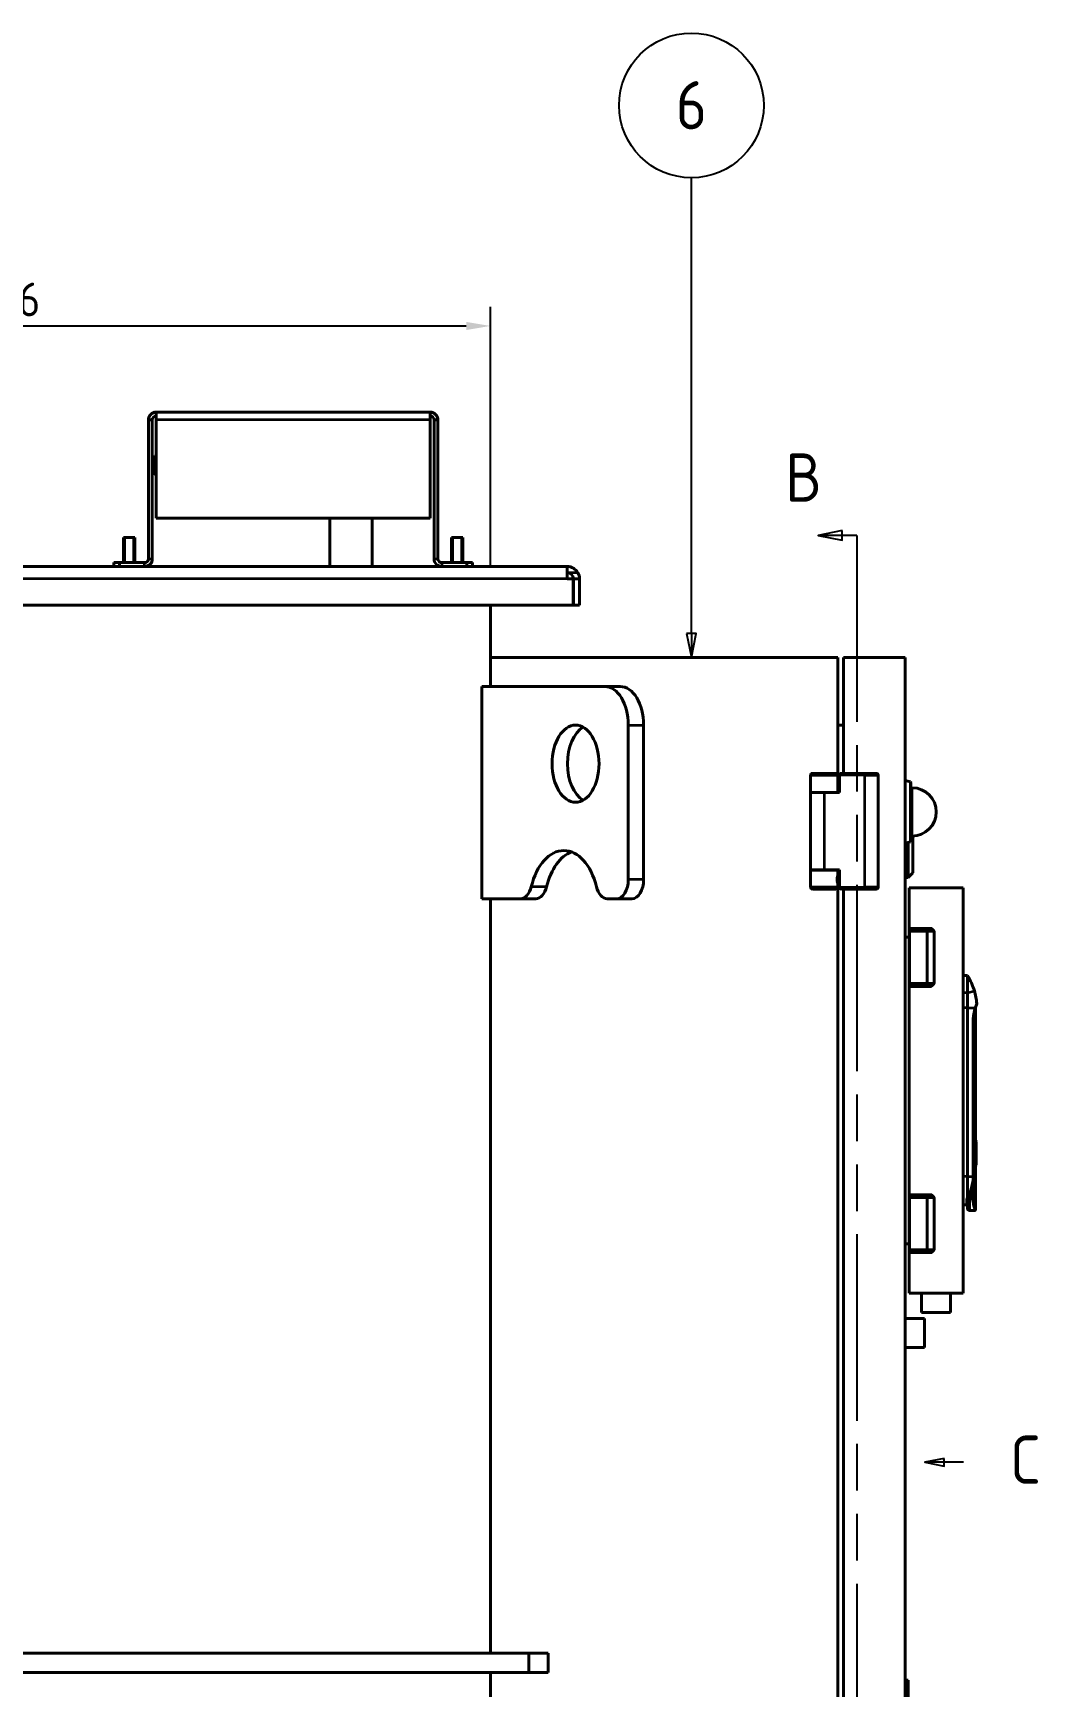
# Model space of a CAD drawing. Header units: millimetres. Extents: x 0 to 5945, y 0 to 4205.
# Drawn here: x 3718 to 4239, y 1780 to 2637 of the extents above; entities that cross this region are included whole.
import ezdxf

# ---------------------------------------------------------------- set-up
doc = ezdxf.new("R2010")
doc.units = ezdxf.units.MM
doc.header["$LTSCALE"] = 5
doc.linetypes.add('CHAIN', pattern=[0.3543, 0.2362, -0.0295, 0.0591, -0.0295])
doc.linetypes.add('DOUBLE_DASH_CHAIN', pattern=[1.2403, 0.6614, -0.0827, 0.1654, -0.0827, 0.1654, -0.0827])
for name, color, linetype, lineweight in [('가시적인 것(ISO)', 3, 'Continuous', 40), ('가시적인 좁은 것(ISO)', 3, 'Continuous', 35), ('기호(ISO)', 5, 'Continuous', 25), ('단면선(ISO)', 7, 'CHAIN', 25), ('치수(ISO)', 2, 'Continuous', 25)]:
    doc.layers.add(name, color=color, linetype=linetype, lineweight=lineweight)
doc.styles.add('부품번호텍스트_PSTEK_POSCO', font='isocp.shx')
doc.styles.add('치수 텍스트_PSTEK_POSCO', font='isocp.shx')
doc.dimstyles.new('치수_PSTEK_POSCO', dxfattribs={"dimscale": 5, "dimtxt": 3.5, "dimasz": 2.5, "dimexe": 2, "dimexo": 2.5, "dimgap": 1, "dimtad": 1, "dimrnd": 1e-08, "dimdsep": 46, "dimtxsty": '치수 텍스트_PSTEK_POSCO', "dimcen": 0.09, "dimdle": 10, "dimclrd": 7, "dimclre": 7, "dimclrt": 2, "dimadec": 1, "dimazin": 2, "dimtfac": 1, "dimtmove": 0, "dimatfit": 3, "dimfxl": 0, "dimtolj": 1, "dimlwd": -1, "dimlwe": -1, "dimarcsym": 0})

# ---------------------------------------------------------------- blocks, each defined once
blk = doc.blocks.new('*D27')
at = {"layer": 'Defpoints', "color": 0, "transparency": 16777216}
for p in [(3955.34, 2485.59), (3529.34, 2348.72), (3955.34, 2348.72)]:
    blk.add_point(p, dxfattribs=at)
at = {"layer": '치수(ISO)', "color": 7, "transparency": 16777216}
for p, q in [((3529.34, 2361.22), (3529.34, 2495.59)), ((3955.34, 2361.22), (3955.34, 2495.59)), ((3541.84, 2485.59), (3942.84, 2485.59))]:
    blk.add_line(p, q, dxfattribs=at)
for points in [[(3541.84, 2487.67), (3541.84, 2483.5), (3529.34, 2485.59)], [(3942.84, 2487.67), (3942.84, 2483.5), (3955.34, 2485.59)]]:
    blk.add_solid(points, dxfattribs=at)
at = {"layer": '치수(ISO)', "color": 2, "transparency": 16777216, "insert": (3688.16, 2499.34), "char_height": 17.5, "attachment_point": 4, "style": '치수 텍스트_PSTEK_POSCO'}
blk.add_mtext('\\A1;426', dxfattribs=at)
blk = doc.blocks.new('2dTransSection0')
at = {"layer": '단면선(ISO)', "linetype": 'Continuous'}
for p, q in [((827.55, 475.91), (825.05, 475.41)), ((827.55, 475.41), (825.05, 475.41)), ((825.05, 475.41), (827.55, 474.91)), ((827.55, 474.91), (827.55, 475.91)), ((829.05, 475.41), (827.55, 475.41)), ((829.05, 475.41), (829.05, 471.54)), ((829.05, 337.76), (829.05, 333.89)), ((827.55, 334.39), (825.05, 333.89)), ((827.55, 333.39), (827.55, 334.39)), ((827.55, 333.89), (825.05, 333.89)), ((825.05, 333.89), (827.55, 333.39)), ((829.05, 333.89), (827.55, 333.89))]:
    blk.add_line(p, q, dxfattribs=at)
at = {"layer": '단면선(ISO)', "linetype": 'DOUBLE_DASH_CHAIN', "ltscale": 5.84134}
blk.add_line((829.05, 475.41), (829.05, 333.89), dxfattribs=at)
at = {"layer": '단면선(ISO)', "linetype": 'Continuous', "flags": 128}
for points in [[(827.55, 475.91), (825.05, 475.41), (827.55, 474.91), (827.55, 475.91)], [(827.55, 334.39), (825.05, 333.89), (827.55, 333.39), (827.55, 334.39)]]:
    blk.add_lwpolyline(points, dxfattribs=at)
at = {"layer": '단면선(ISO)'}
for points in [[(827.55, 475.91), (825.05, 475.41), (827.55, 474.91), (827.55, 475.91)], [(827.55, 334.39), (825.05, 333.89), (827.55, 333.39), (827.55, 334.39)]]:
    blk.add_solid(points, dxfattribs=at)
at = {"layer": '단면선(ISO)', "char_height": 5, "attachment_point": 7, "style": '부품번호텍스트_PSTEK_POSCO'}
for insert in [(821.63, 478.91), (821.63, 325.28)]:
    blk.add_mtext('B', dxfattribs=dict(at, insert=insert))
blk = doc.blocks.new('2dTransSection1')
at = {"layer": '단면선(ISO)', "linetype": 'Continuous'}
for p, q in [((838.11, 379.73), (836.11, 379.33)), ((838.11, 379.33), (836.11, 379.33)), ((836.11, 379.33), (838.11, 378.93)), ((838.11, 378.93), (838.11, 379.73)), ((840.11, 379.33), (838.11, 379.33))]:
    blk.add_line(p, q, dxfattribs=at)
at = {"layer": '단면선(ISO)', "linetype": 'Continuous', "flags": 128}
blk.add_lwpolyline([(838.11, 379.73), (836.11, 379.33), (838.11, 378.93), (838.11, 379.73)], dxfattribs=at)
at = {"layer": '단면선(ISO)'}
blk.add_solid([(838.11, 379.73), (836.11, 379.33), (838.11, 378.93), (838.11, 379.73)], dxfattribs=at)
at = {"layer": '단면선(ISO)', "insert": (844.92, 377.1), "char_height": 5, "attachment_point": 7, "style": '부품번호텍스트_PSTEK_POSCO'}
blk.add_mtext('C', dxfattribs=at)
blk = doc.blocks.new('품번기호12')
at = {"layer": '기호(ISO)', "color": 7}
for p, q in [((811.91, 465.24), (811.91, 512.48)), ((811.41, 465.24), (811.91, 462.74)), ((812.41, 465.24), (811.41, 465.24)), ((811.91, 465.24), (811.91, 462.74)), ((811.91, 462.74), (812.41, 465.24))]:
    blk.add_line(p, q, dxfattribs=at)
at = {"layer": '기호(ISO)', "color": 7, "flags": 128}
blk.add_lwpolyline([(811.41, 465.24), (811.91, 462.74), (812.41, 465.24), (811.41, 465.24)], dxfattribs=at)
at = {"layer": '기호(ISO)'}
blk.add_circle((811.91, 519.98), 7.5, dxfattribs=at)
at = {"layer": '기호(ISO)', "color": 7}
blk.add_solid([(811.41, 465.24), (811.91, 462.74), (812.41, 465.24), (811.41, 465.24)], dxfattribs=at)
at = {"layer": '기호(ISO)', "color": 7, "insert": (811.91, 520), "char_height": 5, "attachment_point": 5, "style": '부품번호텍스트_PSTEK_POSCO'}
blk.add_mtext('6', dxfattribs=at)

msp = doc.modelspace()

# ---------------------------------------------------------------- linework, layer by layer
at = {"layer": '가시적인 것(ISO)'}
for p, q in [((3780.143, 2436.921), (3778.143, 2436.921)), ((3778.143, 2436.921), (3778.143, 2364.921)), ((3780.143, 2364.921), (3780.143, 2436.921)), ((3782.143, 2440.921), (3924.143, 2440.921)), ((3782.143, 2440.921), (3782.143, 2436.921)), ((3782.143, 2385.921), (3782.143, 2436.921)), ((3924.143, 2436.921), (3924.143, 2440.921)), ((3924.143, 2436.921), (3924.143, 2385.921)), ((3928.143, 2436.921), (3926.143, 2436.921)), ((3926.143, 2364.921), (3926.143, 2436.921)), ((3928.143, 2364.921), (3928.143, 2436.921)), ((3924.143, 2385.921), (3782.143, 2385.921)), ((3872.143, 2360.921), (3872.143, 2385.921)), ((3894.143, 2360.921), (3894.143, 2385.921)), ((3771.143, 2375.921), (3765.143, 2375.921)), ((3765.143, 2362.921), (3765.143, 2375.921)), ((3771.143, 2362.921), (3771.143, 2375.921)), ((3941.143, 2375.921), (3935.143, 2375.921)), ((3935.143, 2362.921), (3935.143, 2375.921)), ((3941.143, 2362.921), (3941.143, 2375.921)), ((3489.543, 2360.921), (3995.143, 2360.921)), ((3763.143, 2362.921), (3760.143, 2362.921)), ((3760.143, 2362.921), (3760.143, 2360.921)), ((3763.143, 2360.921), (3763.143, 2362.921)), ((3763.143, 2362.921), (3776.143, 2362.921)), ((3943.143, 2362.921), (3930.143, 2362.921)), ((3946.143, 2362.921), (3943.143, 2362.921)), ((3943.143, 2362.921), (3943.143, 2360.921)), ((3946.143, 2360.921), (3946.143, 2362.921)), ((3995.143, 2357.721), (3995.143, 2360.921)), ((3995.143, 2354.521), (3995.143, 2357.721)), ((3998.243, 2354.521), (3995.143, 2354.521)), ((3998.243, 2354.521), (3998.243, 2340.921)), ((3998.343, 2354.521), (4001.543, 2354.521)), ((3998.343, 2340.921), (3998.343, 2354.521)), ((4001.543, 2354.521), (4001.543, 2340.921)), ((3998.243, 2340.921), (3486.443, 2340.921)), ((3955.343, 2298.721), (3955.343, 2340.921)), ((4001.543, 2340.921), (3998.343, 2340.921)), ((3955.343, 2313.721), (4135.343, 2313.721)), ((4135.343, 2313.721), (4135.343, 2252.721)), ((4138.343, 2313.721), (4170.343, 2313.721)), ((4138.343, 2313.721), (4138.343, 2253.721)), ((4170.343, 1643.721), (4170.343, 2313.721)), ((4014.687, 2298.721), (3950.897, 2298.721)), ((3950.897, 2298.721), (3950.897, 2188.721)), ((4022.63, 2298.721), (4014.687, 2298.721)), ((4026.838, 2198.721), (4026.838, 2278.721)), ((4034.781, 2278.721), (4034.781, 2198.721)), ((4135.343, 2278.721), (4138.343, 2278.721)), ((4121.343, 2243.871), (4121.343, 2252.721)), ((4135.343, 2252.721), (4135.343, 2243.871)), ((4136.343, 2252.721), (4136.343, 2243.721)), ((4149.343, 2253.721), (4137.343, 2253.721)), ((4149.343, 2253.721), (4155.343, 2253.721)), ((4156.343, 2194.721), (4156.343, 2252.721)), ((4173.054, 2249.302), (4170.343, 2249.975)), ((4173.054, 2218.141), (4173.054, 2249.302)), ((4173.343, 2248.921), (4173.054, 2249.302)), ((4173.343, 2218.521), (4173.343, 2248.921)), ((4173.343, 2246.221), (4173.943, 2246.221)), ((4135.343, 2243.871), (4121.343, 2243.871)), ((4121.343, 2243.721), (4121.343, 2243.871)), ((4121.343, 2243.721), (4128.343, 2243.721)), ((4121.343, 2203.721), (4121.343, 2243.721)), ((4136.343, 2243.721), (4128.343, 2243.721)), ((4135.343, 2243.871), (4135.343, 2243.721)), ((4173.343, 2221.221), (4173.943, 2221.221)), ((4174.343, 2221.228), (4174.343, 2202.221)), ((4173.054, 2218.141), (4170.343, 2217.468)), ((4171.843, 2199.721), (4171.843, 2217.84)), ((4173.343, 2218.521), (4173.054, 2218.141)), ((4121.343, 2203.571), (4121.343, 2203.721)), ((4128.343, 2203.721), (4121.343, 2203.721)), ((4121.343, 2203.571), (4135.343, 2203.571)), ((4121.343, 2194.721), (4121.343, 2203.571)), ((4128.343, 2203.721), (4136.343, 2203.721)), ((4135.343, 2203.721), (4135.343, 2203.571)), ((4135.343, 2203.571), (4135.343, 2200.721)), ((4136.343, 2203.721), (4136.343, 2194.721)), ((4135.343, 2200.721), (4135.343, 2196.721)), ((4135.343, 2196.721), (4135.343, 2194.721)), ((4135.343, 2194.721), (4135.343, 1762.721)), ((4170.343, 2199.721), (4171.843, 2199.721)), ((4174.343, 2202.221), (4171.843, 2199.721)), ((3950.897, 2188.721), (3970.896, 2188.721)), ((3955.343, 1797.721), (3955.343, 2188.721)), ((3970.896, 2188.721), (3978.839, 2188.721)), ((4015.951, 2188.721), (4020.762, 2188.721)), ((4020.762, 2188.721), (4028.705, 2188.721)), ((4137.343, 2193.721), (4149.343, 2193.721)), ((4138.343, 2193.721), (4138.343, 1763.721)), ((4155.343, 2193.721), (4149.343, 2193.721)), ((4172.343, 2194.321), (4200.343, 2194.321)), ((4172.343, 2194.321), (4172.343, 2173.121)), ((4200.343, 2194.321), (4200.343, 1984.321)), ((4170.343, 2168.821), (4172.343, 2168.821)), ((4172.343, 2173.121), (4172.343, 2171.738)), ((4172.343, 2171.738), (4172.343, 2144.904)), ((4172.543, 2173.321), (4181.188, 2173.321)), ((4181.188, 2173.321), (4183.76, 2173.321)), ((4185.285, 2171.88), (4183.902, 2173.263)), ((4185.343, 2144.904), (4185.343, 2171.738)), ((4172.343, 2144.904), (4172.343, 2143.521)), ((4172.343, 2143.521), (4172.343, 2035.121)), ((4181.188, 2143.321), (4172.543, 2143.321)), ((4183.76, 2143.321), (4181.188, 2143.321)), ((4185.285, 2144.763), (4183.902, 2143.38)), ((4202.612, 2148.972), (4200.343, 2148.972)), ((4202.612, 2132.186), (4202.612, 2044.832)), ((4206.81, 2132.393), (4206.81, 2062.856)), ((4205.565, 2044.824), (4205.565, 2124.821)), ((4207.051, 2050.671), (4207.051, 2062.971)), ((4206.81, 2050.786), (4206.81, 2028.238)), ((4172.343, 2035.121), (4172.343, 2033.738)), ((4172.343, 2033.738), (4172.343, 2006.904)), ((4172.543, 2035.321), (4181.188, 2035.321)), ((4181.188, 2035.321), (4183.76, 2035.321)), ((4185.285, 2033.88), (4183.902, 2035.263)), ((4185.343, 2006.904), (4185.343, 2033.738)), ((4202.612, 2033.689), (4202.612, 2028.221)), ((4202.112, 2030.119), (4200.343, 2030.119)), ((4203.612, 2027.221), (4206.49, 2027.221)), ((4170.343, 2009.821), (4172.343, 2009.821)), ((4172.343, 2006.904), (4172.343, 2005.521)), ((4185.285, 2006.763), (4183.902, 2005.38)), ((4172.343, 2005.521), (4172.343, 1984.321)), ((4181.188, 2005.321), (4172.543, 2005.321)), ((4183.76, 2005.321), (4181.188, 2005.321)), ((4172.343, 1984.321), (4200.343, 1984.321)), ((4178.843, 1984.321), (4178.843, 1974.321)), ((4193.843, 1984.321), (4193.843, 1974.321)), ((4178.843, 1974.321), (4193.843, 1974.321)), ((4170.343, 1971.221), (4180.343, 1971.221)), ((4180.343, 1956.221), (4180.343, 1971.221)), ((4170.343, 1956.221), (4180.343, 1956.221)), ((3975.343, 1797.721), (3509.343, 1797.721)), ((3985.343, 1797.721), (3975.343, 1797.721)), ((3975.343, 1797.721), (3975.343, 1787.721)), ((3985.343, 1787.721), (3985.343, 1797.721)), ((3975.343, 1787.721), (3509.343, 1787.721)), ((3955.343, 1348.721), (3955.343, 1787.721)), ((3975.343, 1787.721), (3985.343, 1787.721)), ((4171.843, 1783.721), (4170.343, 1783.721)), ((4171.843, 1663.721), (4171.843, 1783.721))]:
    msp.add_line(p, q, dxfattribs=at)
for centre, radius, start, end in [((3782.143, 2436.921), 4, 90, 180), ((3782.143, 2436.921), 2, 90, 180), ((3924.143, 2436.921), 4, 0, 90), ((3924.143, 2436.921), 2, 0, 90), ((3776.143, 2364.921), 4, 270, 0), ((3776.143, 2364.921), 2, 270, 0), ((3930.143, 2364.921), 4, 180, 270), ((3930.143, 2364.921), 2, 180, 270), ((3995.143, 2354.521), 6.4, 30, 90), ((3995.143, 2354.521), 3.2, 0, 90), ((3995.143, 2354.521), 6.4, 0, 30), ((4122.343, 2252.721), 1, 90, 180), ((4134.343, 2252.721), 1, 0, 90), ((4137.343, 2252.721), 1, 90, 180), ((4155.343, 2252.721), 1, 0, 90), ((4173.943, 2233.721), 12.5, 270, 90), ((4122.343, 2194.721), 1, 180, 270), ((4134.343, 2194.721), 1, 270, 0), ((4137.343, 2194.721), 1, 180, 270), ((4155.343, 2194.721), 1, 270, 0), ((4172.543, 2173.121), 0.2, 90, 180), ((4183.76, 2173.121), 0.2, 45, 90), ((4185.143, 2171.738), 0.2, 0, 45), ((4172.543, 2143.521), 0.2, 180, 270), ((4183.76, 2143.521), 0.2, 270, 315), ((4185.143, 2144.904), 0.2, 315, 0), ((4171.58, 2130.297), 36.218, 17.171583, 31.039764), ((4177.693, 2132.186), 29.82, 4.33736, 17.171583), ((4206.551, 2062.971), 0.5, 0, 58.841471), ((4206.551, 2050.671), 0.5, 301.158472, 0), ((4182.65, 2044.941), 22.915, 330.430333, 359.708504), ((4172.543, 2035.121), 0.2, 90, 180), ((4183.76, 2035.121), 0.2, 45, 90), ((4185.143, 2033.738), 0.2, 0, 45), ((4203.612, 2028.221), 1, 180, 270), ((4185.143, 2006.904), 0.2, 315, 0), ((4172.543, 2005.521), 0.2, 180, 270), ((4183.76, 2005.521), 0.2, 270, 315)]:
    msp.add_arc(centre, radius, start, end, dxfattribs=at)
for centre, major_axis, start_param, end_param in [((4014.687, 2278.721), (0, 20), 4.712389, 6.2831853), ((4022.63, 2278.721), (0, 20), 4.712389, 6.2831853), ((4007.442, 2258.721), (0, 20), 0.332978, 2.8086146), ((3993.424, 2183.721), (0, 30), 5.0967858, 7.4695849), ((4001.367, 2183.721), (0, 30), 0.2196683, 1.1863996), ((3970.896, 2198.721), (0, -10), 0, 1.1863996), ((3978.839, 2198.721), (0, -10), 0, 1.1863996), ((4015.951, 2198.721), (0, -10), 5.0967858, 6.2831853), ((4020.762, 2198.721), (0, -10), 0, 1.5707963), ((4028.705, 2198.721), (0, -10), 0, 1.5707963)]:
    msp.add_ellipse(centre, major_axis=major_axis, ratio=0.6075253, start_param=start_param, end_param=end_param, dxfattribs=at)
msp.add_ellipse((3999.499, 2258.721), major_axis=(0, 20), ratio=0.6075253, dxfattribs=at)
for points, knots in [([(3780.143, 2415.82), (3780.393, 2416.406), (3780.733, 2416.97), (3781.446, 2417.872), (3781.777, 2418.226), (3782.143, 2418.561)], [3.41373857, 3.41373857, 3.41373857, 3.41373857, 3.61980101, 3.61980101, 3.76311431, 3.76311431, 3.76311431, 3.76311431]), ([(3782.143, 2408.281), (3781.716, 2408.672), (3781.337, 2409.088), (3780.655, 2410.003), (3780.364, 2410.504), (3780.143, 2411.023)], [2.520071, 2.520071, 2.520071, 2.520071, 2.68716639, 2.68716639, 2.86944674, 2.86944674, 2.86944674, 2.86944674]), ([(3782.143, 2409.712), (3782.056, 2409.813), (3781.972, 2409.916), (3781.326, 2410.75), (3780.95, 2411.528), (3780.58, 2413.142), (3780.604, 2413.981), (3781.073, 2415.608), (3781.511, 2416.398), (3782.143, 2417.131)], [2.6265594, 2.6265594, 2.6265594, 2.6265594, 2.6720076, 2.6720076, 2.9926123, 2.9926123, 3.3282299, 3.3282299, 3.6566259, 3.6566259, 3.6566259, 3.6566259]), ([(4122.343, 2253.721), (4122.355, 2253.721), (4122.373, 2253.721), (4122.431, 2253.721), (4122.435, 2253.721), (4122.439, 2253.721), (4122.443, 2253.721), (4122.505, 2253.721), (4122.595, 2253.721), (4122.712, 2253.721), (4122.729, 2253.721), (4122.746, 2253.721), (4122.765, 2253.721), (4122.876, 2253.721), (4123.009, 2253.721), (4123.162, 2253.721), (4123.213, 2253.721), (4123.265, 2253.721), (4123.321, 2253.721), (4123.548, 2253.721), (4123.808, 2253.721), (4124.101, 2253.721), (4124.357, 2253.721), (4124.634, 2253.721), (4124.931, 2253.721), (4124.974, 2253.721), (4125.018, 2253.721), (4125.06, 2253.721), (4125.357, 2253.721), (4125.668, 2253.721), (4125.994, 2253.721), (4126.041, 2253.721), (4126.09, 2253.721), (4126.135, 2253.721), (4126.474, 2253.721), (4126.822, 2253.721), (4127.18, 2253.721), (4127.204, 2253.721), (4127.229, 2253.721), (4127.251, 2253.721), (4127.612, 2253.721), (4127.977, 2253.721), (4128.343, 2253.721)], [0, 0, 0, 0, 0.05859375, 0.05859375, 0.05859375, 0.0625, 0.0625, 0.0625, 0.1171875, 0.1171875, 0.1171875, 0.125, 0.125, 0.125, 0.171875, 0.171875, 0.171875, 0.1875, 0.1875, 0.1875, 0.25, 0.25, 0.25, 0.3046875, 0.3046875, 0.3046875, 0.3125, 0.3125, 0.3125, 0.3671875, 0.3671875, 0.3671875, 0.375, 0.375, 0.375, 0.43359375, 0.43359375, 0.43359375, 0.4375, 0.4375, 0.4375, 0.5, 0.5, 0.5, 0.5]), ([(4128.343, 2253.721), (4128.687, 2253.721), (4129.028, 2253.721), (4129.367, 2253.721), (4129.39, 2253.721), (4129.411, 2253.721), (4129.435, 2253.721), (4129.77, 2253.721), (4130.096, 2253.721), (4130.416, 2253.721), (4130.461, 2253.721), (4130.505, 2253.721), (4130.552, 2253.721), (4130.834, 2253.721), (4131.107, 2253.721), (4131.368, 2253.721), (4131.455, 2253.721), (4131.54, 2253.721), (4131.627, 2253.721), (4131.973, 2253.721), (4132.293, 2253.721), (4132.586, 2253.721), (4132.842, 2253.721), (4133.073, 2253.721), (4133.279, 2253.721), (4133.308, 2253.721), (4133.338, 2253.721), (4133.365, 2253.721), (4133.559, 2253.721), (4133.726, 2253.721), (4133.864, 2253.721), (4133.884, 2253.721), (4133.904, 2253.721), (4133.922, 2253.721), (4134.056, 2253.721), (4134.159, 2253.721), (4134.229, 2253.721), (4134.234, 2253.721), (4134.239, 2253.721), (4134.243, 2253.721), (4134.31, 2253.721), (4134.33, 2253.721), (4134.343, 2253.721)], [0.5, 0.5, 0.5, 0.5, 0.55859375, 0.55859375, 0.55859375, 0.5625, 0.5625, 0.5625, 0.6171875, 0.6171875, 0.6171875, 0.625, 0.625, 0.625, 0.671875, 0.671875, 0.671875, 0.6875, 0.6875, 0.6875, 0.75, 0.75, 0.75, 0.8046875, 0.8046875, 0.8046875, 0.8125, 0.8125, 0.8125, 0.8671875, 0.8671875, 0.8671875, 0.875, 0.875, 0.875, 0.93359375, 0.93359375, 0.93359375, 0.9375, 0.9375, 0.9375, 1, 1, 1, 1]), ([(4135.343, 2196.721), (4135.337, 2196.742), (4135.328, 2196.772), (4135.274, 2196.977), (4135.235, 2197.13), (4135.162, 2197.484), (4135.123, 2197.708), (4135.067, 2198.2), (4135.051, 2198.469), (4135.051, 2198.974), (4135.067, 2199.242), (4135.123, 2199.735), (4135.162, 2199.959), (4135.235, 2200.312), (4135.274, 2200.466), (4135.328, 2200.67), (4135.337, 2200.701), (4135.343, 2200.721)], [-0.90954053, -0.90954053, -0.90954053, -0.90954053, -0.8337547, -0.8337547, -0.75796886, -0.75796886, -0.68216461, -0.68216461, -0.60636035, -0.60636035, -0.5305561, -0.5305561, -0.45475184, -0.45475184, -0.37896601, -0.37896601, -0.30318018, -0.30318018, -0.30318018, -0.30318018]), ([(4134.343, 2193.721), (4134.331, 2193.721), (4134.314, 2193.721), (4134.255, 2193.721), (4134.251, 2193.721), (4134.248, 2193.721), (4134.243, 2193.721), (4134.181, 2193.721), (4134.092, 2193.721), (4133.974, 2193.721), (4133.957, 2193.721), (4133.941, 2193.721), (4133.922, 2193.721), (4133.81, 2193.721), (4133.678, 2193.721), (4133.525, 2193.721), (4133.474, 2193.721), (4133.422, 2193.721), (4133.365, 2193.721), (4133.139, 2193.721), (4132.879, 2193.721), (4132.586, 2193.721), (4132.33, 2193.721), (4132.053, 2193.721), (4131.755, 2193.721), (4131.713, 2193.721), (4131.669, 2193.721), (4131.627, 2193.721), (4131.33, 2193.721), (4131.018, 2193.721), (4130.692, 2193.721), (4130.646, 2193.721), (4130.597, 2193.721), (4130.552, 2193.721), (4130.213, 2193.721), (4129.865, 2193.721), (4129.507, 2193.721), (4129.483, 2193.721), (4129.458, 2193.721), (4129.435, 2193.721), (4129.075, 2193.721), (4128.71, 2193.721), (4128.343, 2193.721), (4128, 2193.721), (4127.658, 2193.721), (4127.319, 2193.721), (4127.297, 2193.721), (4127.275, 2193.721), (4127.251, 2193.721), (4126.917, 2193.721), (4126.59, 2193.721), (4126.271, 2193.721), (4126.225, 2193.721), (4126.182, 2193.721), (4126.135, 2193.721), (4125.852, 2193.721), (4125.58, 2193.721), (4125.318, 2193.721), (4125.231, 2193.721), (4125.147, 2193.721), (4125.06, 2193.721), (4124.714, 2193.721), (4124.393, 2193.721), (4124.101, 2193.721), (4123.845, 2193.721), (4123.614, 2193.721), (4123.408, 2193.721), (4123.379, 2193.721), (4123.349, 2193.721), (4123.321, 2193.721), (4123.127, 2193.721), (4122.961, 2193.721), (4122.822, 2193.721), (4122.802, 2193.721), (4122.782, 2193.721), (4122.765, 2193.721), (4122.63, 2193.721), (4122.528, 2193.721), (4122.457, 2193.721), (4122.452, 2193.721), (4122.448, 2193.721), (4122.443, 2193.721), (4122.377, 2193.721), (4122.357, 2193.721), (4122.343, 2193.721)], [0, 0, 0, 0, 0.0585937, 0.0585937, 0.0585937, 0.0625, 0.0625, 0.0625, 0.1171875, 0.1171875, 0.1171875, 0.125, 0.125, 0.125, 0.171875, 0.171875, 0.171875, 0.1875, 0.1875, 0.1875, 0.25, 0.25, 0.25, 0.3046875, 0.3046875, 0.3046875, 0.3125, 0.3125, 0.3125, 0.3671875, 0.3671875, 0.3671875, 0.375, 0.375, 0.375, 0.4335937, 0.4335937, 0.4335937, 0.4375, 0.4375, 0.4375, 0.5, 0.5, 0.5, 0.5585937, 0.5585937, 0.5585937, 0.5625, 0.5625, 0.5625, 0.6171875, 0.6171875, 0.6171875, 0.625, 0.625, 0.625, 0.671875, 0.671875, 0.671875, 0.6875, 0.6875, 0.6875, 0.75, 0.75, 0.75, 0.8046875, 0.8046875, 0.8046875, 0.8125, 0.8125, 0.8125, 0.8671875, 0.8671875, 0.8671875, 0.875, 0.875, 0.875, 0.9335937, 0.9335937, 0.9335937, 0.9375, 0.9375, 0.9375, 1, 1, 1, 1]), ([(4202.612, 2139.886), (4202.612, 2140.971), (4202.612, 2142.01), (4202.612, 2143.951), (4202.612, 2144.849), (4202.612, 2146.047), (4202.612, 2146.421), (4202.612, 2147.282), (4202.612, 2147.732), (4202.612, 2148.29), (4202.612, 2148.456), (4202.612, 2148.746), (4202.612, 2148.87), (4202.612, 2148.972)], [-1.4373876, -1.4373876, -1.4373876, -1.4373876, -1.077998, -1.077998, -0.718291, -0.718291, -0.538642, -0.538642, -0.2691978, -0.2691978, -0.1345178, -0.1345178, -0.000001, -0.000001, -0.000001, -0.000001]), ([(4202.612, 2132.186), (4202.612, 2133.509), (4202.612, 2134.833), (4202.612, 2136.774), (4202.612, 2137.414), (4202.612, 2138.669), (4202.612, 2139.286), (4202.612, 2139.886)], [-0.79418282, -0.79418282, -0.79418282, -0.79418282, -0.39706048, -0.39706048, -0.1985164, -0.1985164, -0.000001, -0.000001, -0.000001, -0.000001]), ([(4206.718, 2132.097), (4206.487, 2131.349), (4206.243, 2130.454), (4205.85, 2128.526), (4205.696, 2127.471), (4205.584, 2125.876), (4205.565, 2125.348), (4205.565, 2124.821)], [0, 0, 0, 0, 0.33902084, 0.33902084, 0.66693251, 0.66693251, 0.82490512, 0.82490512, 0.82490512, 0.82490512]), ([(4207.416, 2134.333), (4207.319, 2134.024), (4207.17, 2133.553), (4206.903, 2132.695), (4206.814, 2132.407), (4206.718, 2132.097)], [0, 0, 0, 0, 0.31569786, 0.31569786, 0.45511788, 0.45511788, 0.45511788, 0.45511788]), ([(4206.81, 2050.786), (4206.731, 2051.117), (4206.632, 2051.557), (4206.425, 2052.645), (4206.302, 2053.402), (4206.128, 2055.063), (4206.079, 2055.969), (4206.079, 2056.821), (4206.079, 2057.673), (4206.128, 2058.579), (4206.302, 2060.241), (4206.425, 2060.997), (4206.632, 2062.085), (4206.731, 2062.526), (4206.81, 2062.856)], [-0.7215184, -0.7215184, -0.7215184, -0.7215184, -0.5112141, -0.5112141, -0.255607, -0.255607, 0, 0, 0, 0.255607, 0.255607, 0.5112141, 0.5112141, 0.7215184, 0.7215184, 0.7215184, 0.7215184]), ([(4202.612, 2033.742), (4202.612, 2034.442), (4202.612, 2035.221), (4202.612, 2036.91), (4202.612, 2037.815), (4202.612, 2039.719), (4202.612, 2040.712), (4202.612, 2042.24), (4202.612, 2042.755), (4202.612, 2043.79), (4202.612, 2044.311), (4202.612, 2044.832)], [-1.2522093, -1.2522093, -1.2522093, -1.2522093, -0.9389682, -0.9389682, -0.6257615, -0.6257615, -0.3126285, -0.3126285, -0.1562493, -0.1562493, -0.000001, -0.000001, -0.000001, -0.000001]), ([(4202.112, 2033.374), (4202.164, 2033.377), (4202.218, 2033.388), (4202.299, 2033.415), (4202.326, 2033.425), (4202.389, 2033.455), (4202.425, 2033.477), (4202.505, 2033.535), (4202.545, 2033.576), (4202.599, 2033.661), (4202.612, 2033.703), (4202.612, 2033.742)], [-0.070781201, -0.070781201, -0.070781201, -0.070781201, -0.055461964, -0.055461964, -0.047642977, -0.047642977, -0.035476886, -0.035476886, -0.017217394, -0.017217394, -0.000001042, -0.000001042, -0.000001042, -0.000001042]), ([(4202.612, 2033.689), (4202.612, 2033.639), (4202.612, 2033.588), (4202.612, 2033.537), (4202.612, 2033.415), (4202.612, 2033.291), (4202.612, 2033.167), (4202.612, 2033.111), (4202.612, 2033.056), (4202.612, 2033), (4202.612, 2032.868), (4202.612, 2032.735), (4202.612, 2032.603), (4202.612, 2032.556), (4202.612, 2032.508), (4202.612, 2032.461), (4202.612, 2032.323), (4202.612, 2032.186), (4202.612, 2032.055), (4202.612, 2032.017), (4202.612, 2031.98), (4202.612, 2031.943), (4202.612, 2031.808), (4202.612, 2031.678), (4202.612, 2031.558), (4202.612, 2031.532), (4202.612, 2031.506), (4202.612, 2031.481), (4202.612, 2031.359), (4202.612, 2031.248), (4202.612, 2031.151), (4202.612, 2031.136), (4202.612, 2031.121), (4202.612, 2031.106), (4202.612, 2031.008), (4202.612, 2030.926), (4202.612, 2030.852), (4202.612, 2030.844), (4202.612, 2030.836), (4202.612, 2030.829), (4202.612, 2030.753), (4202.612, 2030.686), (4202.612, 2030.628), (4202.612, 2030.625), (4202.612, 2030.622), (4202.612, 2030.619)], [0.08900317, 0.08900317, 0.08900317, 0.08900317, 0.125, 0.125, 0.125, 0.21129754, 0.21129754, 0.21129754, 0.25, 0.25, 0.25, 0.34170925, 0.34170925, 0.34170925, 0.375, 0.375, 0.375, 0.47218067, 0.47218067, 0.47218067, 0.5, 0.5, 0.5, 0.60265235, 0.60265235, 0.60265235, 0.625, 0.625, 0.625, 0.7329148, 0.7329148, 0.7329148, 0.75, 0.75, 0.75, 0.86308164, 0.86308164, 0.86308164, 0.875, 0.875, 0.875, 0.99312972, 0.99312972, 0.99312972, 1, 1, 1, 1]), ([(4202.112, 2030.119), (4202.177, 2030.119), (4202.242, 2030.131), (4202.302, 2030.156), (4202.363, 2030.181), (4202.419, 2030.218), (4202.465, 2030.264), (4202.512, 2030.311), (4202.549, 2030.367), (4202.574, 2030.427), (4202.599, 2030.488), (4202.612, 2030.553), (4202.612, 2030.619)], [0, 0, 0, 0, 0.25, 0.25, 0.25, 0.5, 0.5, 0.5, 0.75, 0.75, 0.75, 1, 1, 1, 1]), ([(4206.81, 2027.337), (4206.797, 2027.327), (4206.784, 2027.317), (4206.731, 2027.281), (4206.686, 2027.259), (4206.591, 2027.229), (4206.54, 2027.221), (4206.49, 2027.221)], [0, 0, 0, 0, 0.004836018, 0.004836018, 0.019485126, 0.019485126, 0.034616176, 0.034616176, 0.034616176, 0.034616176]), ([(4206.81, 2027.337), (4206.81, 2027.338), (4206.81, 2027.338), (4206.81, 2027.344), (4206.81, 2027.355), (4206.81, 2027.369), (4206.81, 2027.388), (4206.81, 2027.411), (4206.81, 2027.438), (4206.81, 2027.468), (4206.81, 2027.501), (4206.81, 2027.537), (4206.81, 2027.576), (4206.81, 2027.617), (4206.81, 2027.659), (4206.81, 2027.703), (4206.81, 2027.747), (4206.81, 2027.791), (4206.81, 2027.835), (4206.81, 2027.878), (4206.81, 2027.92), (4206.81, 2027.961), (4206.81, 2028), (4206.81, 2028.038), (4206.81, 2028.076), (4206.81, 2028.113), (4206.81, 2028.15), (4206.81, 2028.192), (4206.81, 2028.223), (4206.81, 2028.238)], [0.5017583, 0.5017583, 0.5017583, 0.5017583, 0.51851852, 0.53703704, 0.55555556, 0.57407407, 0.59259259, 0.61111111, 0.62962963, 0.64814815, 0.66666667, 0.68518519, 0.7037037, 0.72222222, 0.74074074, 0.75925926, 0.77777778, 0.7962963, 0.81481481, 0.83333333, 0.85185185, 0.87037037, 0.88888889, 0.90740741, 0.92592593, 0.94444444, 0.96296296, 0.98148148, 1, 1, 1, 1])]:
    msp.add_open_spline(points, degree=3, knots=knots, dxfattribs=at)
for points in [[(4207.428, 2134.441), (4207.431, 2134.406), (4207.427, 2134.369), (4207.416, 2134.333)], [(4206.49, 2027.221), (4206.49, 2027.221), (4206.49, 2027.221), (4206.49, 2027.221)]]:
    msp.add_open_spline(points, degree=3, dxfattribs=at)
at = {"layer": '가시적인 좁은 것(ISO)'}
for p, q in [((3924.143, 2436.921), (3782.143, 2436.921)), ((3765.742, 2375.921), (3765.742, 2362.921)), ((3765.742, 2375.921), (3765.742, 2362.921)), ((3770.544, 2362.921), (3770.544, 2375.921)), ((3770.544, 2362.921), (3770.544, 2375.921)), ((3935.742, 2375.921), (3935.742, 2362.921)), ((3935.742, 2375.921), (3935.742, 2362.921)), ((3940.544, 2362.921), (3940.544, 2375.921)), ((3940.544, 2362.921), (3940.544, 2375.921)), ((3776.143, 2360.921), (3776.143, 2362.921)), ((3778.143, 2364.921), (3780.143, 2364.921)), ((3926.143, 2364.921), (3928.143, 2364.921)), ((3930.143, 2362.921), (3930.143, 2360.921)), ((4000.686, 2357.721), (3995.143, 2357.721)), ((3995.143, 2354.521), (3489.543, 2354.521)), ((4026.838, 2278.721), (4034.781, 2278.721)), ((4121.343, 2252.721), (4135.343, 2252.721)), ((4149.343, 2252.721), (4136.343, 2252.721)), ((4149.343, 2253.721), (4149.343, 2252.721)), ((4149.343, 2252.721), (4156.343, 2252.721)), ((4149.343, 2194.721), (4149.343, 2252.721)), ((4173.943, 2221.221), (4173.943, 2246.221)), ((4128.343, 2243.721), (4128.343, 2203.721)), ((3984.471, 2194.971), (3976.528, 2194.971)), ((4034.781, 2198.721), (4026.838, 2198.721)), ((4135.343, 2194.721), (4121.343, 2194.721)), ((4136.343, 2194.721), (4149.343, 2194.721)), ((4149.343, 2194.721), (4149.343, 2193.721)), ((4156.343, 2194.721), (4149.343, 2194.721)), ((4172.343, 2171.738), (4172.543, 2171.738)), ((4172.543, 2173.321), (4172.543, 2173.263)), ((4172.543, 2173.263), (4172.543, 2171.88)), ((4172.543, 2173.263), (4181.188, 2173.263)), ((4181.76, 2171.88), (4172.543, 2171.88)), ((4172.543, 2171.738), (4172.543, 2171.88)), ((4172.543, 2171.738), (4172.543, 2144.904)), ((4181.76, 2171.738), (4172.543, 2171.738)), ((4181.188, 2173.263), (4181.188, 2173.321)), ((4181.76, 2171.88), (4181.188, 2173.263)), ((4181.86, 2171.88), (4181.288, 2173.263)), ((4181.288, 2173.263), (4183.86, 2173.263)), ((4181.76, 2171.88), (4181.76, 2171.738)), ((4181.76, 2144.904), (4181.76, 2171.738)), ((4181.76, 2171.738), (4181.902, 2171.738)), ((4185.243, 2171.88), (4181.86, 2171.88)), ((4185.285, 2171.738), (4181.902, 2171.738)), ((4181.902, 2144.904), (4181.902, 2171.738)), ((4185.243, 2171.88), (4183.86, 2173.263)), ((4185.285, 2171.738), (4185.343, 2171.738)), ((4185.285, 2144.904), (4185.285, 2171.738)), ((4172.343, 2144.904), (4172.543, 2144.904)), ((4172.543, 2144.763), (4172.543, 2144.904)), ((4172.543, 2144.904), (4181.76, 2144.904)), ((4172.543, 2144.763), (4172.543, 2143.38)), ((4172.543, 2144.763), (4181.76, 2144.763)), ((4172.543, 2143.321), (4172.543, 2143.38)), ((4181.188, 2143.38), (4172.543, 2143.38)), ((4181.76, 2144.763), (4181.188, 2143.38)), ((4181.188, 2143.321), (4181.188, 2143.38)), ((4181.86, 2144.763), (4181.288, 2143.38)), ((4183.86, 2143.38), (4181.288, 2143.38)), ((4181.76, 2144.904), (4181.76, 2144.763)), ((4181.902, 2144.904), (4181.76, 2144.904)), ((4181.86, 2144.763), (4185.243, 2144.763)), ((4181.902, 2144.904), (4185.285, 2144.904)), ((4185.243, 2144.763), (4183.86, 2143.38)), ((4185.343, 2144.904), (4185.285, 2144.904)), ((4202.612, 2139.886), (4200.343, 2139.886)), ((4202.612, 2139.886), (4206.184, 2140.99)), ((4202.612, 2132.186), (4200.343, 2132.186)), ((4202.612, 2132.186), (4206.72, 2132.186)), ((4205.539, 2044.824), (4205.539, 2124.821)), ((4205.565, 2124.821), (4205.539, 2124.821)), ((4206.551, 2051.984), (4206.551, 2061.659)), ((4202.612, 2044.832), (4200.343, 2044.832)), ((4205.375, 2041.996), (4205.375, 2036.471)), ((4205.565, 2044.824), (4205.539, 2044.824)), ((4172.343, 2033.738), (4172.543, 2033.738)), ((4172.543, 2035.321), (4172.543, 2035.263)), ((4172.543, 2035.263), (4172.543, 2033.88)), ((4172.543, 2035.263), (4181.188, 2035.263)), ((4181.76, 2033.88), (4172.543, 2033.88)), ((4172.543, 2033.738), (4172.543, 2033.88)), ((4172.543, 2033.738), (4172.543, 2006.904)), ((4181.76, 2033.738), (4172.543, 2033.738)), ((4181.188, 2035.263), (4181.188, 2035.321)), ((4181.76, 2033.88), (4181.188, 2035.263)), ((4181.86, 2033.88), (4181.288, 2035.263)), ((4181.288, 2035.263), (4183.86, 2035.263)), ((4181.76, 2033.88), (4181.76, 2033.738)), ((4181.76, 2006.904), (4181.76, 2033.738)), ((4181.76, 2033.738), (4181.902, 2033.738)), ((4185.243, 2033.88), (4181.86, 2033.88)), ((4185.285, 2033.738), (4181.902, 2033.738)), ((4181.902, 2006.904), (4181.902, 2033.738)), ((4185.243, 2033.88), (4183.86, 2035.263)), ((4185.285, 2033.738), (4185.343, 2033.738)), ((4185.285, 2006.904), (4185.285, 2033.738)), ((4203.612, 2035.685), (4203.612, 2027.221)), ((4204.907, 2036.471), (4203.942, 2036.471)), ((4204.907, 2039.488), (4204.907, 2036.471)), ((4204.907, 2036.471), (4205.375, 2036.471)), ((4172.343, 2006.904), (4172.543, 2006.904)), ((4172.543, 2006.763), (4172.543, 2006.904)), ((4172.543, 2006.904), (4181.76, 2006.904)), ((4172.543, 2006.763), (4172.543, 2005.38)), ((4172.543, 2006.763), (4181.76, 2006.763)), ((4181.76, 2006.763), (4181.188, 2005.38)), ((4181.86, 2006.763), (4181.288, 2005.38)), ((4181.76, 2006.904), (4181.76, 2006.763)), ((4181.902, 2006.904), (4181.76, 2006.904)), ((4181.86, 2006.763), (4185.243, 2006.763)), ((4181.902, 2006.904), (4185.285, 2006.904)), ((4185.243, 2006.763), (4183.86, 2005.38)), ((4185.343, 2006.904), (4185.285, 2006.904)), ((4172.543, 2005.321), (4172.543, 2005.38)), ((4181.188, 2005.38), (4172.543, 2005.38)), ((4181.188, 2005.321), (4181.188, 2005.38)), ((4183.86, 2005.38), (4181.288, 2005.38))]:
    msp.add_line(p, q, dxfattribs=at)
msp.add_arc((4182.65, 2044.941), 22.89, 330.707219, 359.708176, dxfattribs=at)
for centre, major_axis, ratio, start_param, end_param in [((4172.543, 2173.121), (-0.2, 0), 0.7071068, 4.712389, 6.2831853), ((4172.543, 2171.738), (-0.2, 0), 0.7071068, 4.712389, 6.2831853), ((4181.188, 2173.121), (0, 0.2), 0.7071068, 5.4977871, 6.2831853), ((4181.188, 2173.121), (0.185, 0.077), 0.6785983, 0.7487537, 1.2967821), ((4181.76, 2171.738), (0.185, 0.077), 0.6785983, 0.7487537, 1.2967821), ((4181.76, 2171.738), (0, -0.2), 0.7071068, 1.5707963, 2.3561945), ((4183.76, 2173.121), (0, 0.2), 0.7071068, 5.4977871, 6.2831853), ((4183.76, 2173.121), (0.141, 0.141), 0.2810846, 0, 0.5480284), ((4185.143, 2171.738), (0.141, 0.141), 0.2810846, 0, 0.5480284), ((4185.143, 2171.738), (0, 0.2), 0.7071068, 4.712389, 5.4977871), ((4172.543, 2144.904), (-0.2, 0), 0.7071068, 0, 1.5707963), ((4172.543, 2143.521), (-0.2, 0), 0.7071068, 0, 1.5707963), ((4181.188, 2143.521), (0, -0.2), 0.7071068, 0, 0.7853982), ((4181.188, 2143.521), (-0.185, 0.077), 0.6785983, 1.8448105, 2.3928389), ((4181.76, 2144.904), (-0.185, 0.077), 0.6785983, 1.8448105, 2.3928389), ((4181.76, 2144.904), (0, -0.2), 0.7071068, 0.7853982, 1.5707963), ((4183.76, 2143.521), (0, -0.2), 0.7071068, 0, 0.7853982), ((4183.76, 2143.521), (0.141, -0.141), 0.2810846, 5.7351569, 6.2831853), ((4185.143, 2144.904), (0, 0.2), 0.7071068, 3.9269908, 4.712389), ((4185.143, 2144.904), (0.141, -0.141), 0.2810846, 5.7351569, 6.2831853), ((4206.431, 2132.186), (0.287, -0.089), 0.7171197, 6.2831852, 6.690124), ((4182.603, 2044.894), (-25.09, 0.075), 0.0001987, 2.4939285, 2.7241736), ((4172.543, 2035.121), (-0.2, 0), 0.7071068, 4.712389, 6.2831853), ((4172.543, 2033.738), (-0.2, 0), 0.7071068, 4.712389, 6.2831853), ((4181.188, 2035.121), (0, 0.2), 0.7071068, 5.4977871, 6.2831853), ((4181.188, 2035.121), (0.185, 0.077), 0.6785983, 0.7487537, 1.2967821), ((4181.76, 2033.738), (0.185, 0.077), 0.6785983, 0.7487537, 1.2967821), ((4181.76, 2033.738), (0, -0.2), 0.7071068, 1.5707963, 2.3561945), ((4183.76, 2035.121), (0, 0.2), 0.7071068, 5.4977871, 6.2831853), ((4183.76, 2035.121), (0.141, 0.141), 0.2810846, 0, 0.5480284), ((4185.143, 2033.738), (0.141, 0.141), 0.2810846, 0, 0.5480284), ((4185.143, 2033.738), (0, 0.2), 0.7071068, 4.712389, 5.4977871), ((4172.543, 2006.904), (-0.2, 0), 0.7071068, 0, 1.5707963), ((4181.76, 2006.904), (-0.185, 0.077), 0.6785983, 1.8448105, 2.3928389), ((4181.76, 2006.904), (0, -0.2), 0.7071068, 0.7853982, 1.5707963), ((4185.143, 2006.904), (0, 0.2), 0.7071068, 3.9269908, 4.712389), ((4185.143, 2006.904), (0.141, -0.141), 0.2810846, 5.7351569, 6.2831853), ((4172.543, 2005.521), (-0.2, 0), 0.7071068, 0, 1.5707963), ((4181.188, 2005.521), (0, -0.2), 0.7071068, 0, 0.7853982), ((4181.188, 2005.521), (-0.185, 0.077), 0.6785983, 1.8448105, 2.3928389), ((4183.76, 2005.521), (0, -0.2), 0.7071068, 0, 0.7853982), ((4183.76, 2005.521), (0.141, -0.141), 0.2810846, 5.7351569, 6.2831853)]:
    msp.add_ellipse(centre, major_axis=major_axis, ratio=ratio, start_param=start_param, end_param=end_param, dxfattribs=at)
for points, knots in [([(4206.72, 2132.186), (4206.827, 2132.531), (4206.925, 2132.845), (4207.012, 2133.125), (4207.027, 2133.172), (4207.041, 2133.218), (4207.055, 2133.263), (4207.125, 2133.487), (4207.188, 2133.689), (4207.246, 2133.872), (4207.269, 2133.944), (4207.291, 2134.013), (4207.312, 2134.079), (4207.355, 2134.214), (4207.394, 2134.335), (4207.428, 2134.441)], [0, 0, 0, 0, 0.33333333, 0.33333333, 0.33333333, 0.38903885, 0.38903885, 0.38903885, 0.66666667, 0.66666667, 0.66666667, 0.77640056, 0.77640056, 0.77640056, 0.99999695, 0.99999695, 0.99999695, 0.99999695]), ([(4205.539, 2124.821), (4205.539, 2125.109), (4205.545, 2125.392), (4205.555, 2125.672), (4205.566, 2125.951), (4205.581, 2126.226), (4205.602, 2126.498), (4205.622, 2126.77), (4205.647, 2127.04), (4205.676, 2127.298), (4205.704, 2127.557), (4205.736, 2127.805), (4205.771, 2128.053), (4205.807, 2128.302), (4205.846, 2128.551), (4205.892, 2128.81), (4205.937, 2129.069), (4205.988, 2129.338), (4206.046, 2129.613), (4206.104, 2129.888), (4206.167, 2130.169), (4206.237, 2130.454), (4206.306, 2130.739), (4206.382, 2131.028), (4206.463, 2131.318), (4206.544, 2131.608), (4206.63, 2131.899), (4206.72, 2132.186)], [0, 0, 0, 0, 0.1111111, 0.1111111, 0.1111111, 0.2222222, 0.2222222, 0.2222222, 0.3333333, 0.3333333, 0.3333333, 0.4444444, 0.4444444, 0.4444444, 0.5555556, 0.5555556, 0.5555556, 0.6666667, 0.6666667, 0.6666667, 0.7777778, 0.7777778, 0.7777778, 0.8888889, 0.8888889, 0.8888889, 1, 1, 1, 1]), ([(4202.112, 2033.374), (4202.112, 2033.088), (4202.112, 2032.447), (4202.112, 2031.542), (4202.112, 2030.683), (4202.112, 2030.277), (4202.112, 2030.119)], [0, 0, 0, 0, 0.1760545, 0.416339, 0.6834329, 1, 1, 1, 1]), ([(4204.907, 2036.471), (4204.907, 2035.919), (4204.924, 2035.362), (4204.959, 2034.809), (4204.96, 2034.801), (4204.96, 2034.793), (4204.961, 2034.784), (4204.996, 2034.241), (4205.048, 2033.701), (4205.113, 2033.176), (4205.115, 2033.16), (4205.117, 2033.144), (4205.119, 2033.128), (4205.185, 2032.612), (4205.264, 2032.11), (4205.35, 2031.636), (4205.354, 2031.614), (4205.358, 2031.592), (4205.362, 2031.57), (4205.447, 2031.105), (4205.54, 2030.667), (4205.632, 2030.264), (4205.638, 2030.239), (4205.644, 2030.213), (4205.65, 2030.188), (4205.741, 2029.796), (4205.833, 2029.438), (4205.919, 2029.118), (4205.926, 2029.092), (4205.933, 2029.067), (4205.94, 2029.042), (4206.024, 2028.732), (4206.103, 2028.459), (4206.173, 2028.224), (4206.18, 2028.201), (4206.187, 2028.178), (4206.194, 2028.156), (4206.261, 2027.932), (4206.32, 2027.746), (4206.366, 2027.6), (4206.372, 2027.583), (4206.377, 2027.567), (4206.382, 2027.551), (4206.425, 2027.417), (4206.456, 2027.323), (4206.473, 2027.271), (4206.476, 2027.264), (4206.478, 2027.257), (4206.48, 2027.252), (4206.486, 2027.231), (4206.49, 2027.221), (4206.49, 2027.221)], [0, 0, 0, 0, 0.05882353, 0.05882353, 0.05882353, 0.05970824, 0.05970824, 0.05970824, 0.11764706, 0.11764706, 0.11764706, 0.1194131, 0.1194131, 0.1194131, 0.17647059, 0.17647059, 0.17647059, 0.17911778, 0.17911778, 0.17911778, 0.23529412, 0.23529412, 0.23529412, 0.2388317, 0.2388317, 0.2388317, 0.29411765, 0.29411765, 0.29411765, 0.29854769, 0.29854769, 0.29854769, 0.35294118, 0.35294118, 0.35294118, 0.35825028, 0.35825028, 0.35825028, 0.41176471, 0.41176471, 0.41176471, 0.41795814, 0.41795814, 0.41795814, 0.47058824, 0.47058824, 0.47058824, 0.4776709, 0.4776709, 0.4776709, 0.50358389, 0.50358389, 0.50358389, 0.50358389]), ([(4205.375, 2036.471), (4205.375, 2035.967), (4205.391, 2035.468), (4205.424, 2034.97), (4205.457, 2034.472), (4205.505, 2033.976), (4205.568, 2033.492), (4205.63, 2033.008), (4205.706, 2032.536), (4205.79, 2032.087), (4205.875, 2031.639), (4205.967, 2031.214), (4206.061, 2030.821), (4206.155, 2030.428), (4206.251, 2030.067), (4206.343, 2029.742), (4206.434, 2029.417), (4206.522, 2029.127), (4206.601, 2028.876), (4206.68, 2028.625), (4206.751, 2028.412), (4206.81, 2028.238)], [0, 0, 0, 0, 0.1428571, 0.1428571, 0.1428571, 0.2857143, 0.2857143, 0.2857143, 0.4285714, 0.4285714, 0.4285714, 0.5714286, 0.5714286, 0.5714286, 0.7142857, 0.7142857, 0.7142857, 0.8571429, 0.8571429, 0.8571429, 1, 1, 1, 1])]:
    msp.add_open_spline(points, degree=3, knots=knots, dxfattribs=at)

# ---------------------------------------------------------------- block references
at = {"layer": '기호(ISO)', "xscale": 5, "yscale": 5, "zscale": 5}
msp.add_blockref('품번기호12', (0, 0), dxfattribs=at)
at = {"layer": '단면선(ISO)', "xscale": 5, "yscale": 5, "zscale": 5}
for name in ['2dTransSection0', '2dTransSection1']:
    msp.add_blockref(name, (0, 0), dxfattribs=at)

# ---------------------------------------------------------------- dimensions: what is measured, and where the dimension line sits
at = {"layer": '치수(ISO)', "color": 7}
dim = msp.add_linear_dim(base=(3955.343, 2485.587), p1=(3529.343, 2348.721), p2=(3955.343, 2348.721), angle=180, dimstyle='치수_PSTEK_POSCO', override={"dimdec": 2, "dimtp": 0, "dimtm": 0, "dimtdec": 2, "dimtofl": 0, "dimatfit": 1}, dxfattribs=at)
dim.commit()
dim.dimension.update_dxf_attribs({"geometry": '*D27', "text_midpoint": (3705.219, 2485.587), "dimtype": 160})

doc.saveas('drawing.dxf')
